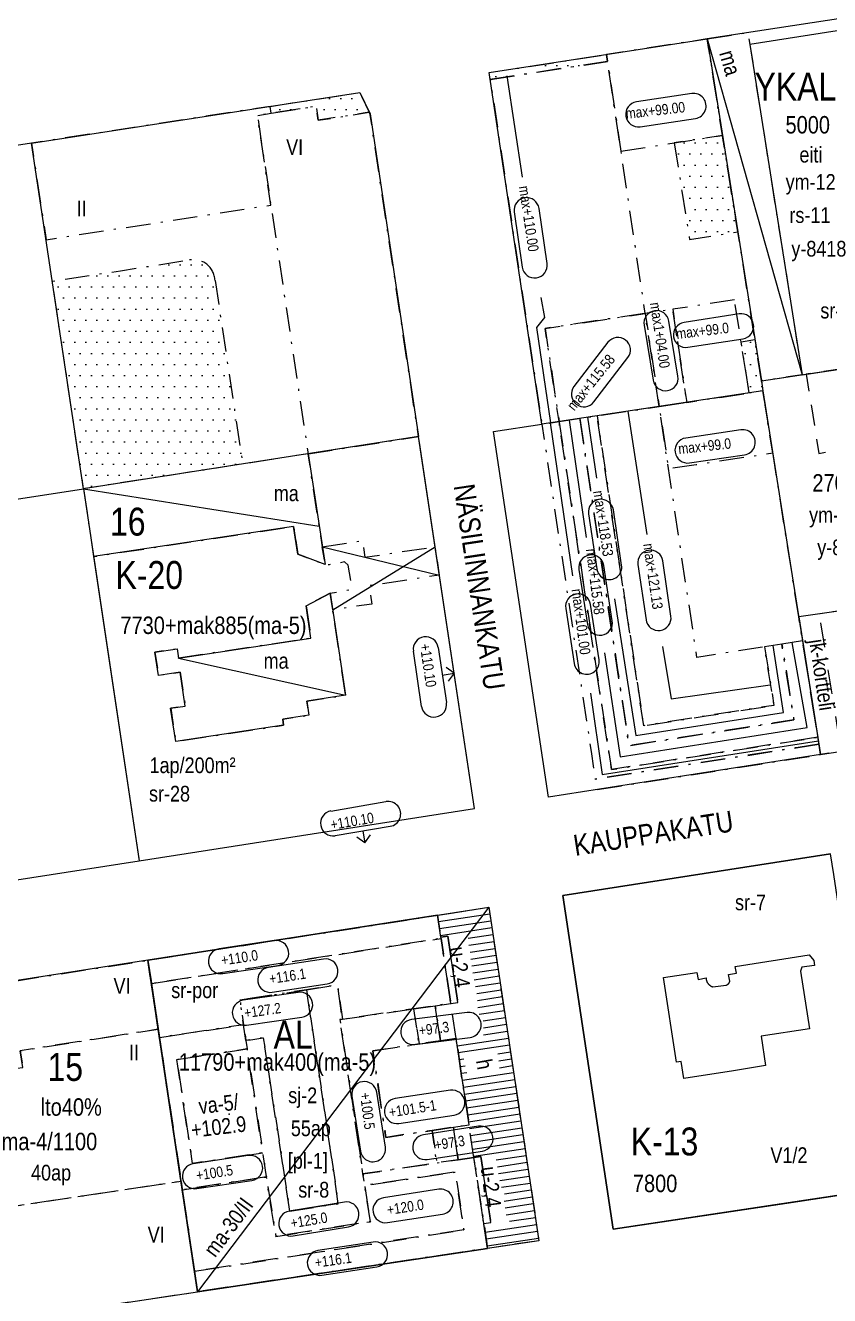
# Model space of a CAD drawing. Header units: metres. Extents: x 24485995 to 24488038, y 6819999 to 6822001.
# Drawn here: x 24486862.1 to 24486977.4, y 6820939.7 to 6821121.8 of the extents above; entities that cross this region are included whole.
import ezdxf

# ---------------------------------------------------------------- set-up
doc = ezdxf.new("R2010")
doc.units = ezdxf.units.M
for name, pattern in [('k10040', [10.3, 3.5, -1.5, 0.3, -1.5, 3.5]), ('k10050', [8, 3, -2, 3]), ('K10271', [0]), ('Osoitus_AK', [0])]:
    doc.linetypes.add(name, pattern=pattern)
for name, color, linetype, lineweight in [('AK_AsemakaavaTeksti_Kadun_puistonnimi', 7, 'Continuous', 0), ('AK_AsemakaavaTeksti_Korttelinumero', 7, 'Continuous', 0), ('AK_Kaavamerkinta_Kayttotarkoitusalue', 7, 'Continuous', 0), ('AK_KayttotarkoitusViiva', 7, 'Continuous', 0), ('AK_LiikennointiTeksti_Autopaikkamerkinta', 7, 'Continuous', 0), ('AK_LiikennointiTeksti_Autopaikkamerkinta_m2', 7, 'Continuous', 0), ('AK_LiikennointiViiva_Polkuviivoitus', 7, 'Continuous', 0), ('AK_MuuAsemakaavaTeksti_Alueenosan_kayttotarkoitus', 7, 'Continuous', 0), ('AK_MuuAsemakaavaTeksti_Erityismaarays', 7, 'Continuous', 0), ('AK_MuuAsemakaavaViiva_alueenosan_raja', 7, 'Continuous', 0), ('AK_MuuAsemakaavaViiva_Merkinnan_Kohdistusnuoli', 7, 'Continuous', 0), ('AK_MuuAsemakaavaViiva_Ohj_alueenosan_raja', 7, 'Continuous', 0), ('AK_RakennusalaTeksti_Kerrosala_tai_luku', 7, 'Continuous', 0), ('AK_RakennusalaTeksti_Rakennusoikeus', 7, 'Continuous', 0), ('AK_RakennusalaViiva_Maanalaisen_tilan_viiva', 7, 'Continuous', 0), ('AK_RakennusalaViiva_Rakennusalan_raja__I_', 7, 'Continuous', 0), ('AK_RakentaminenTeksti_Korkeusmerkinta', 7, 'Continuous', 0), ('AK_RakentaminenTeksti_Korkeusmerkinta_ja_soikio', 7, 'Continuous', 0), ('AK_RakentaminenTeksti_Korkeusmerkinta_ja_soikio_ja_nuoli', 7, 'Continuous', 0), ('AK_RakentaminenTeksti_Rakentamismaarays', 7, 'Continuous', 0), ('AK_RakentaminenViiva_Kulkuaukko', 7, 'Continuous', 0), ('AK_YmparistoAlue_Istutettava_alue', 7, 'Continuous', 0)]:
    doc.layers.add(name, color=color, linetype=linetype, lineweight=lineweight)
doc.styles.add('ArialNarrow', font='ARIALN.TTF')

# ---------------------------------------------------------------- blocks, each defined once
blk = doc.blocks.new('AKP43')
at = {"layer": 'AK_RakentaminenTeksti_Korkeusmerkinta_ja_soikio', "color": 7, "linetype": 'Continuous', "lineweight": 13}
for p, q in [((4, 1.8), (-4, 1.8)), ((-4, -1.8), (4, -1.8))]:
    blk.add_line(p, q, dxfattribs=at)
for centre, start, end in [((-4, 0), 90, 270), ((4, 0), 270, 90)]:
    blk.add_arc(centre, 1.8, start, end, dxfattribs=at)

msp = doc.modelspace()

# ---------------------------------------------------------------- hatches: boundary and pattern name
at = {"layer": 'AK_YmparistoAlue_Istutettava_alue', "linetype": 'Continuous', "lineweight": 0}
h = msp.add_hatch(dxfattribs=at)
h.set_pattern_fill('DOTS', style=0)
h.paths.add_polyline_path([(24486928.6, 6821114.99), (24486945.4, 6821117.58), (24486945.54, 6821116.59), (24486928.74, 6821114)], flags=0)
h = msp.add_hatch(dxfattribs=at)
h.set_pattern_fill('DOTS', style=0)
h.paths.add_polyline_path([(24486897.21, 6821110.15), (24486897.35, 6821109.16), (24486903.77, 6821110.15), (24486904.07, 6821108.16), (24486910.51, 6821109.17), (24486911.41, 6821109.3), (24486910.05, 6821112.13)], flags=0)
h = msp.add_hatch(dxfattribs=at)
h.set_pattern_fill('DOTS', style=0)
h.paths.add_polyline_path([(24486964.2, 6821092.15), (24486962.02, 6821105.98), (24486955.1, 6821104.91), (24486957.29, 6821091.08)], flags=0)
h = msp.add_hatch(dxfattribs=at)
h.set_pattern_fill('DOTS', style=0)
h.paths.add_polyline_path([(24486888.2, 6821087.45), (24486888.12, 6821087.52), (24486888.04, 6821087.58), (24486887.94, 6821087.65), (24486887.85, 6821087.71), (24486887.76, 6821087.76), (24486887.66, 6821087.81), (24486887.57, 6821087.86), (24486887.47, 6821087.91), (24486887.38, 6821087.95), (24486887.28, 6821087.99), (24486887.17, 6821088.02), (24486887.07, 6821088.06), (24486886.96, 6821088.08), (24486886.86, 6821088.11), (24486886.75, 6821088.13), (24486886.65, 6821088.15), (24486886.54, 6821088.16), (24486886.43, 6821088.17), (24486886.32, 6821088.18), (24486886.21, 6821088.18), (24486886.1, 6821088.18), (24486886, 6821088.17), (24486885.89, 6821088.16), (24486885.78, 6821088.15), (24486885.68, 6821088.13), (24486885.57, 6821088.11), (24486865.99, 6821085.09), (24486870.46, 6821055.35), (24486893.26, 6821058.89), (24486889.31, 6821085.19), (24486889.31, 6821085.3), (24486889.3, 6821085.41), (24486889.28, 6821085.52), (24486889.26, 6821085.62), (24486889.25, 6821085.73), (24486889.22, 6821085.83), (24486889.19, 6821085.94), (24486889.16, 6821086.04), (24486889.12, 6821086.14), (24486889.08, 6821086.24), (24486889.04, 6821086.34), (24486889, 6821086.44), (24486888.95, 6821086.54), (24486888.89, 6821086.63), (24486888.84, 6821086.72), (24486888.78, 6821086.81), (24486888.72, 6821086.9), (24486888.65, 6821086.99), (24486888.59, 6821087.07), (24486888.51, 6821087.15), (24486888.44, 6821087.23), (24486888.37, 6821087.31), (24486888.28, 6821087.38)], flags=0)
h = msp.add_hatch(dxfattribs=at)
h.set_pattern_fill('DOTS', style=0)
h.paths.add_polyline_path([(24486967.59, 6821070.81), (24486966.65, 6821076.74), (24486964.67, 6821076.44), (24486964.68, 6821076.43), (24486965.84, 6821069.06), (24486967.81, 6821069.37)], flags=0)

# ---------------------------------------------------------------- linework, layer by layer
at = {"layer": 'AK_KayttotarkoitusViiva', "linetype": 'Continuous', "lineweight": 20, "flags": 128}
for points in [[(24486999.33, 6821125.9), (24486959.83, 6821119.81), (24486967.59, 6821070.81)], [(24486936.13, 6821064.6), (24486928.6, 6821114.99), (24486959.83, 6821119.81)], [(24486863.02, 6821104.87), (24486910.05, 6821112.13), (24486911.52, 6821109.06), (24486918.46, 6821062.81)], [(24486863.02, 6821104.87), (24486821.79, 6821098.51), (24486803.82, 6821095.74), (24486811.26, 6821046.18)], [(24486870.46, 6821055.35), (24486863.02, 6821104.87)], [(24486967.59, 6821070.81), (24487001.56, 6821075.91)], [(24486967.59, 6821070.81), (24486967.81, 6821069.37), (24486976.07, 6821017.25), (24487014.72, 6821023.26)], [(24486967.81, 6821069.37), (24486936.13, 6821064.6)], [(24486929.21, 6821063.56), (24486936.13, 6821064.6)], [(24486918.46, 6821062.81), (24486870.46, 6821055.35)], [(24486918.59, 6821061.96), (24486918.46, 6821062.81)], [(24486976.07, 6821017.25), (24486937.09, 6821011.16), (24486929.21, 6821063.56)], [(24486878.46, 6821002.03), (24486926.46, 6821009.51), (24486918.59, 6821061.96)], [(24486847.8, 6821051.84), (24486870.46, 6821055.35)], [(24486870.46, 6821055.35), (24486878.46, 6821002.03)], [(24486815.45, 6821018.28), (24486819.27, 6820992.82), (24486821.8, 6820993.21), (24486878.46, 6821002.03)], [(24486984.74, 6820955), (24486946.34, 6820949.24), (24486939.13, 6820997.06), (24486977.51, 6821003.03)], [(24486879.69, 6820987.77), (24486928.53, 6820995.36), (24486935.7, 6820947.58), (24486886.81, 6820940.26)], [(24486879.69, 6820987.77), (24486821.8, 6820978.76), (24486821.34, 6820978.69), (24486821.8, 6820975.65), (24486828.41, 6820931.51), (24486886.81, 6820940.26)], [(24486886.81, 6820940.26), (24486879.69, 6820987.77)]]:
    msp.add_lwpolyline(points, dxfattribs=at)
at = {"layer": 'AK_LiikennointiViiva_Polkuviivoitus', "linetype": 'Continuous', "lineweight": 0, "flags": 128}
for points in [[(24486928.68, 6820994.37), (24486921.33, 6820993.27)], [(24486928.83, 6820993.38), (24486921.48, 6820992.28)], [(24486928.98, 6820992.4), (24486921.63, 6820991.29)], [(24486929.13, 6820991.41), (24486925.58, 6820990.88)], [(24486929.28, 6820990.42), (24486925.65, 6820989.88)], [(24486929.42, 6820989.43), (24486925.85, 6820988.89)], [(24486929.57, 6820988.44), (24486925.98, 6820987.9)], [(24486929.72, 6820987.45), (24486926.12, 6820986.91)], [(24486929.87, 6820986.46), (24486926.25, 6820985.92)], [(24486930.02, 6820985.47), (24486926.45, 6820984.94)], [(24486930.17, 6820984.48), (24486926.64, 6820983.96)], [(24486930.31, 6820983.5), (24486926.8, 6820982.97)], [(24486930.46, 6820982.51), (24486926.89, 6820981.97)], [(24486930.61, 6820981.52), (24486926.95, 6820980.97)], [(24486930.76, 6820980.53), (24486927.17, 6820979.99)], [(24486930.91, 6820979.54), (24486927.72, 6820979.06)], [(24486931.05, 6820978.55), (24486927.76, 6820978.06)], [(24486931.2, 6820977.56), (24486927.78, 6820977.05)], [(24486931.35, 6820976.57), (24486924, 6820975.47)], [(24486931.5, 6820975.58), (24486924.15, 6820974.48)], [(24486924.95, 6820973.59), (24486924.3, 6820973.49)], [(24486931.65, 6820974.59), (24486929.83, 6820974.32)], [(24486931.8, 6820973.61), (24486929.95, 6820973.33)], [(24486925.14, 6820972.61), (24486924.45, 6820972.5)], [(24486931.94, 6820972.62), (24486930.04, 6820972.33)], [(24486925.38, 6820971.63), (24486924.59, 6820971.52)], [(24486932.09, 6820971.63), (24486924.74, 6820970.53)], [(24486932.24, 6820970.64), (24486924.89, 6820969.54)], [(24486932.39, 6820969.65), (24486925.04, 6820968.55)], [(24486932.54, 6820968.66), (24486925.19, 6820967.56)], [(24486932.69, 6820967.67), (24486925.34, 6820966.57)], [(24486932.83, 6820966.68), (24486925.48, 6820965.58)], [(24486932.98, 6820965.69), (24486925.63, 6820964.59)], [(24486933.13, 6820964.71), (24486925.78, 6820963.6)], [(24486933.28, 6820963.72), (24486925.93, 6820962.62)], [(24486933.43, 6820962.73), (24486926.08, 6820961.63)], [(24486933.57, 6820961.74), (24486926.23, 6820960.64)], [(24486933.72, 6820960.75), (24486926.37, 6820959.65)], [(24486933.87, 6820959.76), (24486929.59, 6820959.12)], [(24486934.02, 6820958.77), (24486929.78, 6820958.14)], [(24486934.17, 6820957.78), (24486929.94, 6820957.15)], [(24486934.32, 6820956.79), (24486930.13, 6820956.17)], [(24486934.46, 6820955.8), (24486930.37, 6820955.19)], [(24486934.76, 6820953.83), (24486930.72, 6820953.22)], [(24486934.61, 6820954.82), (24486930.77, 6820954.24)], [(24486934.91, 6820952.84), (24486930.88, 6820952.23)], [(24486935.06, 6820951.85), (24486931.04, 6820951.25)], [(24486935.21, 6820950.86), (24486931.51, 6820950.31)], [(24486935.35, 6820949.87), (24486928, 6820948.77)], [(24486935.5, 6820948.88), (24486928.15, 6820947.78)], [(24486935.65, 6820947.89), (24486928.3, 6820946.79)]]:
    msp.add_lwpolyline(points, dxfattribs=at)
at = {"layer": 'AK_MuuAsemakaavaTeksti_Alueenosan_kayttotarkoitus', "linetype": 'Continuous', "lineweight": 0}
msp.add_point((24486891.31, 6820965.71), dxfattribs=at)
at = {"layer": 'AK_MuuAsemakaavaViiva_alueenosan_raja', "linetype": 'k10040', "lineweight": 5, "flags": 128}
for points in [[(24486947.47, 6821103.73), (24486955.1, 6821104.91), (24486962.02, 6821105.98), (24486959.83, 6821119.81), (24486945.4, 6821117.58), (24486945.54, 6821116.59), (24486947.47, 6821103.73)], [(24486959.83, 6821119.81), (24486965.66, 6821120.71), (24486965.92, 6821119.03), (24486973.42, 6821071.69), (24486967.59, 6821070.81), (24486959.83, 6821119.81)], [(24486928.74, 6821114), (24486928.6, 6821114.99), (24486945.4, 6821117.58)], [(24486945.54, 6821116.59), (24486945.4, 6821117.58)], [(24486945.54, 6821116.59), (24486928.74, 6821114), (24486934.13, 6821077.95), (24486936.13, 6821064.6), (24486938.6, 6821064.97), (24486936.61, 6821078.32), (24486950.94, 6821080.48), (24486949.54, 6821089.89), (24486947.47, 6821103.73), (24486945.54, 6821116.59)], [(24486928.74, 6821114), (24486945.54, 6821116.59)], [(24486897.2, 6821110.15), (24486910.05, 6821112.13), (24486911.41, 6821109.3)], [(24486897.35, 6821109.16), (24486897.2, 6821110.15), (24486895.23, 6821109.84), (24486863.02, 6821104.87), (24486865.1, 6821091.03), (24486887.91, 6821094.55), (24486888.21, 6821094.59), (24486897.3, 6821096), (24486895.72, 6821106.55), (24486895.67, 6821106.87), (24486895.38, 6821108.85), (24486897.35, 6821109.16)], [(24486902.64, 6821060.35), (24486918.46, 6821062.81), (24486911.54, 6821108.92), (24486911.52, 6821109.06), (24486911.41, 6821109.3), (24486910.51, 6821109.16), (24486904.08, 6821108.15), (24486903.78, 6821110.15), (24486897.35, 6821109.16), (24486895.38, 6821108.85), (24486895.67, 6821106.87), (24486895.72, 6821106.55), (24486897.3, 6821096), (24486902.64, 6821060.35)], [(24486897.35, 6821109.16), (24486897.2, 6821110.15)], [(24486897.35, 6821109.16), (24486903.78, 6821110.15), (24486904.08, 6821108.15), (24486910.51, 6821109.16), (24486911.41, 6821109.3)], [(24486955.1, 6821104.91), (24486956.19, 6821098), (24486957.29, 6821091.08), (24486960.75, 6821091.62), (24486964.21, 6821092.15), (24486963.71, 6821095.31), (24486962.02, 6821105.98), (24486958.56, 6821105.45), (24486955.1, 6821104.91)], [(24486889.31, 6821085.2), (24486891.29, 6821072.04), (24486893.26, 6821058.89), (24486881.86, 6821057.12), (24486870.46, 6821055.35), (24486866.74, 6821080.11), (24486865.99, 6821085.09), (24486875.78, 6821086.6), (24486885.57, 6821088.12)], [(24486952.94, 6821067.13), (24486956.89, 6821067.72), (24486954.9, 6821081.07), (24486950.94, 6821080.48), (24486952.94, 6821067.13)], [(24486963.73, 6821082.4), (24486954.9, 6821081.07), (24486956.89, 6821067.72), (24486965.84, 6821069.07), (24486964.67, 6821076.42), (24486964.67, 6821076.44), (24486963.73, 6821082.4)], [(24486952.94, 6821067.13), (24486950.94, 6821080.48), (24486936.61, 6821078.32), (24486938.6, 6821064.97), (24486941.57, 6821065.42), (24486944.04, 6821065.79), (24486952.94, 6821067.13)], [(24486965.84, 6821069.07), (24486964.67, 6821076.42), (24486966.65, 6821076.74), (24486967.59, 6821070.81), (24486967.81, 6821069.37), (24486965.84, 6821069.07)], [(24486964.67, 6821076.44), (24486964.67, 6821076.42)], [(24486972.94, 6821037), (24486967.59, 6821070.81), (24486973.42, 6821071.69), (24486987.46, 6821073.79), (24486994.33, 6821074.83), (24486997.6, 6821075.32), (24486998.53, 6821069.09), (24487001.2, 6821069.49), (24487002.3, 6821062.17), (24486999.63, 6821061.77), (24487000.6, 6821055.32), (24487009.7, 6821056.68), (24487011.19, 6821046.73), (24487006.75, 6821046.04), (24487007.42, 6821041.67), (24487006.52, 6821040.41), (24487000.02, 6821039.4), (24486999.41, 6821043.33), (24486998.9, 6821044.05), (24486998.28, 6821044.42), (24486997.18, 6821044.69), (24486996.03, 6821044.92), (24486994.53, 6821045.06), (24486992.09, 6821045), (24486989.86, 6821044.55), (24486988.27, 6821044.05), (24486985.92, 6821042.94), (24486984.77, 6821042.05), (24486984.52, 6821041.47), (24486984.47, 6821040.83), (24486985.05, 6821037.08), (24486979.72, 6821036.25), (24486979.52, 6821037.51), (24486979.25, 6821037.78), (24486978.95, 6821037.84), (24486975.85, 6821037.41), (24486978.98, 6821017.7), (24486976.07, 6821017.25), (24486972.94, 6821037)], [(24486956.89, 6821067.72), (24486952.94, 6821067.13), (24486954.28, 6821058.23), (24486958.23, 6821058.82), (24486967.18, 6821060.17), (24486969.22, 6821060.48), (24486967.81, 6821069.37), (24486965.84, 6821069.07), (24486956.89, 6821067.72)], [(24486952.94, 6821067.13), (24486944.04, 6821065.79), (24486949.45, 6821029.84), (24486950.72, 6821021.39), (24486959.66, 6821022.78), (24486969.38, 6821024.3), (24486968.05, 6821032.7), (24486958.35, 6821031.18), (24486954.28, 6821058.23), (24486952.94, 6821067.13)], [(24486975.68, 6821019.72), (24486972.72, 6821019.25), (24486970.24, 6821018.87), (24486946.11, 6821015.1), (24486945.66, 6821018.05), (24486944.02, 6821028.93), (24486938.6, 6821064.97), (24486936.13, 6821064.6), (24486941.55, 6821028.56), (24486943.19, 6821017.68), (24486943.64, 6821014.72), (24486943.79, 6821013.73), (24486972.87, 6821018.27), (24486975.83, 6821018.73), (24486975.68, 6821019.72)], [(24486973.49, 6821033.54), (24486973.48, 6821033.54), (24486970.52, 6821033.08), (24486972.24, 6821022.22), (24486948.62, 6821018.53), (24486948.25, 6821021), (24486946.99, 6821029.38), (24486941.57, 6821065.42), (24486938.6, 6821064.97), (24486944.02, 6821028.93), (24486945.66, 6821018.05), (24486946.11, 6821015.1), (24486970.24, 6821018.87), (24486972.72, 6821019.25), (24486975.68, 6821019.72), (24486973.49, 6821033.54)], [(24486968.05, 6821032.7), (24486969.38, 6821024.3), (24486959.66, 6821022.78), (24486950.72, 6821021.39), (24486949.45, 6821029.84), (24486944.04, 6821065.79), (24486941.57, 6821065.42), (24486946.99, 6821029.38), (24486948.25, 6821021), (24486948.62, 6821018.53), (24486972.24, 6821022.22), (24486970.52, 6821033.08), (24486968.05, 6821032.7)], [(24486870.46, 6821055.35), (24486871.91, 6821045.63), (24486886.24, 6821047.78), (24486900.56, 6821049.93), (24486900.86, 6821047.95), (24486901.16, 6821045.96), (24486903.11, 6821045.24), (24486905.07, 6821044.51), (24486903.86, 6821052.43), (24486902.64, 6821060.35), (24486894.46, 6821059.08), (24486893.26, 6821058.89), (24486870.46, 6821055.35)], [(24486870.46, 6821055.35), (24486870.46, 6821055.35)], [(24486900.56, 6821049.93), (24486901.16, 6821045.96)], [(24486904.68, 6821047.03), (24486910.42, 6821047.89), (24486910.78, 6821045.53), (24486920.83, 6821047.04), (24486921.44, 6821042.96), (24486911.37, 6821041.44), (24486911.76, 6821038.82), (24486906.18, 6821037.98), (24486905.82, 6821040.39), (24486908.53, 6821040.85), (24486908.73, 6821041.11), (24486908.86, 6821041.53), (24486908.38, 6821044.41), (24486907.88, 6821044.85), (24486905.68, 6821044.45), (24486905.09, 6821044.37), (24486905.07, 6821044.51), (24486904.68, 6821047.03)], [(24486902.36, 6821038.55), (24486903.05, 6821033.93), (24486884.08, 6821031.08), (24486883.88, 6821032.4), (24486880.7, 6821031.92), (24486881.2, 6821028.6), (24486884.31, 6821029.06), (24486885.04, 6821024.2), (24486882.96, 6821023.88), (24486883.67, 6821019.13), (24486899.14, 6821021.45), (24486899.01, 6821022.33), (24486902.77, 6821022.9), (24486902.47, 6821024.92), (24486908.01, 6821025.75), (24486905.82, 6821040.39), (24486902.36, 6821038.55)], [(24486973.49, 6821033.54), (24486973.48, 6821033.54)], [(24486975.83, 6821018.73), (24486972.87, 6821018.27), (24486943.79, 6821013.73), (24486944.01, 6821012.24), (24486973.1, 6821016.78), (24486976.07, 6821017.25), (24486975.83, 6821018.73)], [(24486879.69, 6820987.77), (24486928.53, 6820995.36), (24486935.7, 6820947.58), (24486886.81, 6820940.26), (24486879.69, 6820987.77)], [(24486879.69, 6820987.77), (24486921.19, 6820994.22), (24486921.66, 6820991.08), (24486921.69, 6820990.9), (24486880.19, 6820984.43), (24486879.69, 6820987.77)], [(24486921.19, 6820994.22), (24486928.53, 6820995.36)], [(24486921.66, 6820991.08), (24486921.19, 6820994.22)], [(24486928.53, 6820995.36), (24486935.7, 6820947.58)], [(24486880.19, 6820984.43), (24486921.69, 6820990.9), (24486923.08, 6820981.59), (24486920.86, 6820981.26), (24486917.79, 6820980.81), (24486907.56, 6820979.31), (24486906.85, 6820984.24), (24486902.43, 6820983.55), (24486892.88, 6820982.08), (24486893.39, 6820978.53), (24486881.35, 6820976.7), (24486880.19, 6820984.43)], [(24486921.66, 6820991.08), (24486922.65, 6820991.23), (24486924.07, 6820981.74), (24486923.08, 6820981.59), (24486921.69, 6820990.9), (24486921.66, 6820991.08)], [(24486921.69, 6820990.9), (24486921.66, 6820991.08)], [(24486923.08, 6820981.59), (24486921.69, 6820990.9)], [(24486824.53, 6820957.42), (24486821.34, 6820978.69), (24486879.69, 6820987.77), (24486881.17, 6820977.88), (24486861.41, 6820974.8), (24486861.77, 6820972.41), (24486854.23, 6820971.25), (24486835.91, 6820968.45), (24486836.35, 6820965.37), (24486837.29, 6820965.48), (24486838.1, 6820960.22), (24486829.66, 6820959.15), (24486825.96, 6820957.61), (24486824.53, 6820957.42)], [(24486879.69, 6820987.77), (24486880.14, 6820984.8)], [(24486880.14, 6820984.8), (24486880.55, 6820982.04)], [(24486892.88, 6820982.08), (24486902.43, 6820983.55), (24486906.97, 6820952.88), (24486900.03, 6820951.81), (24486896.22, 6820976.66), (24486893.73, 6820976.28), (24486893.39, 6820978.53), (24486892.88, 6820982.08)], [(24486902.43, 6820983.55), (24486906.85, 6820984.24), (24486907.56, 6820979.31), (24486907.21, 6820979.26), (24486910.5, 6820957.16), (24486910.74, 6820955.49), (24486911.57, 6820950.3), (24486898.02, 6820948.19), (24486896.67, 6820956.72), (24486896.15, 6820960.18), (24486893.91, 6820975.07), (24486893.73, 6820976.28), (24486896.22, 6820976.66), (24486900.03, 6820951.81), (24486906.97, 6820952.88), (24486902.43, 6820983.55)], [(24486880.55, 6820982.04), (24486881.17, 6820977.88)], [(24486917.79, 6820980.81), (24486920.86, 6820981.26), (24486921.61, 6820976.22), (24486918.55, 6820975.77), (24486917.79, 6820980.81)], [(24486923.84, 6820976.55), (24486923.08, 6820981.59)], [(24486907.21, 6820979.26), (24486907.56, 6820979.31), (24486917.79, 6820980.81), (24486918.55, 6820975.77), (24486911.92, 6820974.79), (24486913.77, 6820962.39), (24486920.4, 6820963.38), (24486921.09, 6820958.73), (24486910.5, 6820957.16), (24486907.21, 6820979.26)], [(24486854.23, 6820971.25), (24486861.77, 6820972.41), (24486861.41, 6820974.8), (24486881.17, 6820977.88), (24486881.35, 6820976.7), (24486884.44, 6820956.08), (24486857.19, 6820951.99), (24486854.23, 6820971.25)], [(24486881.32, 6820976.89), (24486881.17, 6820977.88)], [(24486881.35, 6820976.7), (24486893.39, 6820978.53), (24486893.73, 6820976.28), (24486893.91, 6820975.07), (24486883.84, 6820973.54), (24486886.08, 6820958.65), (24486896.15, 6820960.18), (24486896.67, 6820956.72), (24486884.62, 6820954.89), (24486881.35, 6820976.7)], [(24486884.44, 6820956.08), (24486882.25, 6820970.67), (24486881.54, 6820975.4), (24486881.32, 6820976.89)], [(24486911.92, 6820974.79), (24486918.55, 6820975.77), (24486921.61, 6820976.22), (24486923.84, 6820976.55), (24486925.7, 6820964.17), (24486923.46, 6820963.84), (24486920.4, 6820963.38), (24486913.77, 6820962.39), (24486911.92, 6820974.79)], [(24486925.7, 6820964.17), (24486923.84, 6820976.55)], [(24486883.84, 6820973.54), (24486893.91, 6820975.07), (24486896.15, 6820960.18), (24486886.08, 6820958.65), (24486883.84, 6820973.54)], [(24486920.4, 6820963.38), (24486923.46, 6820963.84), (24486924.16, 6820959.19), (24486921.09, 6820958.73), (24486920.4, 6820963.38)], [(24486926.39, 6820959.52), (24486925.7, 6820964.17)], [(24486886.37, 6820943.19), (24486924.97, 6820949.14), (24486923.74, 6820957.42), (24486910.74, 6820955.49), (24486910.5, 6820957.16), (24486921.09, 6820958.73), (24486924.16, 6820959.19), (24486926.39, 6820959.52), (24486927.82, 6820950.03), (24486928.35, 6820946.48), (24486886.81, 6820940.26), (24486886.37, 6820943.19)], [(24486926.39, 6820959.52), (24486927.38, 6820959.67), (24486928.8, 6820950.18), (24486927.82, 6820950.03), (24486926.39, 6820959.52)], [(24486927.82, 6820950.03), (24486926.39, 6820959.52)], [(24486884.62, 6820954.89), (24486896.67, 6820956.72), (24486898.02, 6820948.19), (24486911.57, 6820950.3), (24486910.74, 6820955.49), (24486923.74, 6820957.42), (24486924.97, 6820949.14), (24486886.37, 6820943.19), (24486884.62, 6820954.89)], [(24486825.11, 6820953.57), (24486828.41, 6820931.51), (24486886.81, 6820940.26), (24486884.44, 6820956.08), (24486857.19, 6820951.99), (24486842.7, 6820949.81), (24486842.97, 6820947.88), (24486840.05, 6820947.43), (24486838.99, 6820954.37), (24486831.07, 6820953.17), (24486826.67, 6820953.79), (24486825.11, 6820953.57)], [(24486884.44, 6820956.08), (24486884.55, 6820955.34)], [(24486884.55, 6820955.34), (24486884.7, 6820954.35)], [(24486884.7, 6820954.35), (24486886.37, 6820943.23)], [(24486928.35, 6820946.48), (24486927.82, 6820950.03)], [(24486935.7, 6820947.58), (24486928.35, 6820946.48)], [(24486886.37, 6820943.23), (24486886.81, 6820940.26)]]:
    msp.add_lwpolyline(points, dxfattribs=at)
at = {"layer": 'AK_MuuAsemakaavaViiva_alueenosan_raja', "linetype": 'k10040', "lineweight": 5}
msp.add_arc((24486886.2, 6821085.07), 3.11, 2.3634, 101.7049, dxfattribs=at)
at = {"layer": 'AK_MuuAsemakaavaViiva_Merkinnan_Kohdistusnuoli', "linetype": 'Osoitus_AK', "lineweight": 5, "flags": 128}
for points in [[(24486933.38, 6821100), (24486931.17, 6821114.54)], [(24486935.98, 6821082.75), (24486936.49, 6821079.89), (24486935.35, 6821078.47), (24486937.37, 6821064.78)], [(24486951.22, 6821048.79), (24486948.49, 6821066.46)], [(24486940.58, 6821042.88), (24486937.37, 6821064.78)], [(24486942.53, 6821048.37), (24486940.09, 6821065.19)], [(24486943.99, 6821056.87), (24486942.71, 6821065.59)], [(24486946.52, 6821039.56), (24486949.62, 6821019.97), (24486970.76, 6821023.27), (24486969.29, 6821032.89)], [(24486945.11, 6821031.81), (24486947.33, 6821016.94), (24486974.13, 6821021.11), (24486972, 6821033.31)], [(24486953.43, 6821032.76), (24486954.65, 6821025.23), (24486968.85, 6821027.26)], [(24486943.09, 6821026.03), (24486944.75, 6821014.38)], [(24486944.75, 6821014.38), (24486975.75, 6821019.22)]]:
    msp.add_lwpolyline(points, dxfattribs=at)
at = {"layer": 'AK_MuuAsemakaavaViiva_Ohj_alueenosan_raja', "linetype": 'k10050', "lineweight": 5, "flags": 128}
msp.add_lwpolyline([(24486994.33, 6821074.83), (24486987.46, 6821073.79), (24486974.02, 6821071.78), (24486975.82, 6821060.42), (24486996.01, 6821063.6), (24486994.33, 6821074.83)], dxfattribs=at)
at = {"layer": 'AK_RakennusalaViiva_Maanalaisen_tilan_viiva', "linetype": 'Continuous', "lineweight": 5, "flags": 128}
for points in [[(24486959.83, 6821119.81), (24486973.42, 6821071.69)], [(24486870.46, 6821055.35), (24486904.23, 6821049.96)], [(24486884.08, 6821031.08), (24486908.01, 6821025.75)], [(24486928.53, 6820995.36), (24486886.81, 6820940.26)]]:
    msp.add_lwpolyline(points, dxfattribs=at)
at = {"layer": 'AK_RakennusalaViiva_Rakennusalan_raja__I_', "linetype": 'K10271', "lineweight": 9, "flags": 128}
for points in [[(24486987.46, 6821073.79), (24486984.73, 6821091.08), (24486980.79, 6821115.96), (24486979.96, 6821121.19), (24486965.92, 6821119.03), (24486973.42, 6821071.69), (24486987.46, 6821073.79)], [(24486900.56, 6821049.93), (24486871.91, 6821045.63), (24486878.46, 6821002.03), (24486926.46, 6821009.51), (24486918.46, 6821062.81), (24486902.64, 6821060.35), (24486905.07, 6821044.51), (24486901.16, 6821045.96), (24486900.56, 6821049.93)], [(24486978.95, 6821037.84), (24486972.94, 6821037), (24486976.07, 6821017.25), (24487014.72, 6821023.26), (24487011.19, 6821046.73), (24487006.75, 6821046.04), (24487007.42, 6821041.67), (24487006.52, 6821040.41), (24487000.02, 6821039.4), (24486999.41, 6821043.33), (24486998.9, 6821044.05), (24486998.28, 6821044.42), (24486997.18, 6821044.69), (24486996.03, 6821044.92), (24486994.53, 6821045.06), (24486992.09, 6821045), (24486989.86, 6821044.55), (24486988.27, 6821044.05), (24486985.92, 6821042.94), (24486984.77, 6821042.05), (24486984.52, 6821041.47), (24486984.47, 6821040.83), (24486985.05, 6821037.08), (24486979.72, 6821036.25), (24486979.52, 6821037.51), (24486979.25, 6821037.78), (24486978.95, 6821037.84)], [(24486903.05, 6821033.93), (24486902.36, 6821038.55), (24486905.82, 6821040.39), (24486908.01, 6821025.75), (24486902.47, 6821024.92), (24486902.77, 6821022.9), (24486899.01, 6821022.33), (24486899.14, 6821021.45), (24486883.67, 6821019.13), (24486882.95, 6821023.88), (24486885.04, 6821024.2), (24486884.31, 6821029.06), (24486881.2, 6821028.59), (24486880.7, 6821031.92), (24486883.88, 6821032.4), (24486884.08, 6821031.08), (24486903.05, 6821033.93)], [(24486977.95, 6821000.07), (24486977.51, 6821003.03), (24486939.13, 6820997.06), (24486946.34, 6820949.23), (24486971.25, 6820952.97), (24486978.17, 6820954.01), (24486984.74, 6820955), (24486984.37, 6820957.47), (24486982.58, 6820969.34), (24486979.59, 6820989.19), (24486977.95, 6821000.07)], [(24486879.69, 6820987.77), (24486880.19, 6820984.43), (24486881.35, 6820976.7), (24486884.62, 6820954.89), (24486886.37, 6820943.19), (24486886.81, 6820940.26), (24486928.35, 6820946.48), (24486927.82, 6820950.03), (24486928.8, 6820950.18), (24486927.38, 6820959.67), (24486926.39, 6820959.52), (24486924.16, 6820959.19), (24486923.46, 6820963.84), (24486925.7, 6820964.17), (24486923.84, 6820976.55), (24486921.61, 6820976.22), (24486920.86, 6820981.26), (24486923.08, 6820981.59), (24486924.07, 6820981.74), (24486922.65, 6820991.23), (24486921.66, 6820991.08), (24486921.19, 6820994.22), (24486879.69, 6820987.77)], [(24486960.62, 6820983.95), (24486962.53, 6820984.21), (24486962.55, 6820984.22), (24486962.57, 6820984.22), (24486962.6, 6820984.23), (24486962.62, 6820984.24), (24486962.64, 6820984.25), (24486962.67, 6820984.26), (24486962.69, 6820984.27), (24486962.71, 6820984.29), (24486962.73, 6820984.3), (24486962.75, 6820984.31), (24486962.77, 6820984.33), (24486962.79, 6820984.34), (24486962.81, 6820984.36), (24486962.83, 6820984.38), (24486962.85, 6820984.39), (24486962.87, 6820984.41), (24486962.88, 6820984.43), (24486962.9, 6820984.45), (24486962.92, 6820984.47), (24486962.93, 6820984.49), (24486962.95, 6820984.51), (24486962.96, 6820984.53), (24486962.97, 6820984.55), (24486962.98, 6820984.57), (24486963, 6820984.6), (24486963.01, 6820984.62), (24486963.02, 6820984.64), (24486963.03, 6820984.67), (24486963.03, 6820984.69), (24486963.04, 6820984.71), (24486963.05, 6820984.74), (24486963.05, 6820984.76), (24486963.06, 6820984.79), (24486962.89, 6820985.71), (24486964.01, 6820985.92), (24486963.85, 6820986.88), (24486974.42, 6820988.53), (24486975.1, 6820987.73), (24486975.19, 6820987.04), (24486973.39, 6820986.78), (24486973.18, 6820986.2), (24486974.46, 6820977.93), (24486967.54, 6820976.88), (24486968.19, 6820972.68), (24486963.58, 6820971.94), (24486956.49, 6820970.81), (24486956.1, 6820973.26), (24486955.42, 6820973.15), (24486953.55, 6820985.29), (24486958.35, 6820986.02), (24486958.51, 6820985.03), (24486959.65, 6820985.26), (24486959.65, 6820985.21), (24486959.66, 6820985.16), (24486959.66, 6820985.11), (24486959.67, 6820985.06), (24486959.68, 6820985.01), (24486959.69, 6820984.96), (24486959.7, 6820984.91), (24486959.72, 6820984.87), (24486959.73, 6820984.82), (24486959.75, 6820984.77), (24486959.77, 6820984.73), (24486959.79, 6820984.68), (24486959.81, 6820984.64), (24486959.84, 6820984.6), (24486959.86, 6820984.55), (24486959.89, 6820984.51), (24486959.92, 6820984.47), (24486959.95, 6820984.43), (24486959.98, 6820984.39), (24486960.01, 6820984.36), (24486960.04, 6820984.32), (24486960.08, 6820984.28), (24486960.11, 6820984.25), (24486960.15, 6820984.22), (24486960.19, 6820984.19), (24486960.23, 6820984.16), (24486960.27, 6820984.13), (24486960.31, 6820984.1), (24486960.35, 6820984.08), (24486960.39, 6820984.05), (24486960.44, 6820984.03), (24486960.48, 6820984.01), (24486960.53, 6820983.99), (24486960.57, 6820983.97), (24486960.62, 6820983.95)], [(24486821.34, 6820978.69), (24486828.41, 6820931.51), (24486886.81, 6820940.26), (24486879.69, 6820987.77), (24486821.34, 6820978.69)]]:
    msp.add_lwpolyline(points, dxfattribs=at)
at = {"layer": 'AK_RakentaminenTeksti_Korkeusmerkinta_ja_soikio_ja_nuoli', "linetype": 'Continuous', "lineweight": 5, "flags": 128}
for points in [[(24486918.9, 6821024.15), (24486917.72, 6821032.07)], [(24486921.28, 6821032.6), (24486922.46, 6821024.69)], [(24486921.87, 6821028.64), (24486923.55, 6821028.9)], [(24486923.55, 6821028.9), (24486922.41, 6821029.74)], [(24486923.55, 6821028.9), (24486922.71, 6821027.76)]]:
    msp.add_lwpolyline(points, dxfattribs=at)
at = {"layer": 'AK_RakentaminenTeksti_Korkeusmerkinta_ja_soikio_ja_nuoli', "linetype": 'Continuous', "lineweight": 5, "elevation": 0, "flags": 128}
for points in [[(24486905.92, 6821009.16), (24486913.8, 6821010.51)], [(24486914.41, 6821006.96), (24486906.53, 6821005.61)], [(24486910.76, 6821004.61), (24486909.6, 6821005.43)], [(24486910.47, 6821006.29), (24486910.76, 6821004.61)], [(24486910.76, 6821004.61), (24486911.57, 6821005.77)]]:
    msp.add_lwpolyline(points, dxfattribs=at)
at = {"layer": 'AK_RakentaminenTeksti_Korkeusmerkinta_ja_soikio_ja_nuoli', "linetype": 'Continuous', "lineweight": 5}
for centre, start, end in [((24486919.5, 6821032.33), 8.5265, 188.5265), ((24486920.68, 6821024.42), 188.5265, 8.5265), ((24486914.11, 6821008.74, 0), 279.7317, 99.7317), ((24486906.22, 6821007.39, 0), 99.7317, 279.7317)]:
    msp.add_arc(centre, 1.8, start, end, dxfattribs=at)
at = {"layer": 'AK_RakentaminenViiva_Kulkuaukko', "linetype": 'Continuous', "lineweight": 5, "flags": 128}
for points in [[(24486904.68, 6821047.03), (24486921.44, 6821042.96)], [(24486906.18, 6821037.98), (24486920.83, 6821047.04)]]:
    msp.add_lwpolyline(points, dxfattribs=at)

# ---------------------------------------------------------------- block references
at = {"layer": 'AK_RakentaminenTeksti_Korkeusmerkinta_ja_soikio', "color": 7, "lineweight": 5}
for p, rotation in [((24486953.91, 6821109.61), 8.560889571154545), ((24486934.52, 6821091.31), 98.2971449698087), ((24486953.21, 6821075.13), 99.36650995698076), ((24486960.73, 6821078.01), 8.85795876361494), ((24486944.6, 6821072.06), 52.50734666691923), ((24486960.96, 6821061.42), 8.440365275505675), ((24486945.19, 6821048.08), 98.56088957121429), ((24486952.26, 6821040.78), 98.31027716745511), ((24486943.83, 6821040.11), 98.74616226260527), ((24486941.94, 6821034.52), 98.81522102329444), ((24486894.11, 6820988.22), 8.42022428782895), ((24486901.17, 6820985.57), 8.609077305095292), ((24486897.54, 6820980.82), 8.229035367202671), ((24486921.67, 6820978), 7.288992328560675), ((24486911.31, 6820964.64), 278.9019700969335), ((24486919.34, 6820966.76), 8.543232668659378), ((24486923.39, 6820961.6), 8.739975391702371), ((24486890.38, 6820957.42), 8.49734869574598), ((24486917.68, 6820952.56), 8.688959061726347), ((24486904.18, 6820950.69), 9.222920634594065), ((24486908.28, 6820945.01), 8.635792484217324)]:
    msp.add_blockref('AKP43', p, dxfattribs=dict(at, rotation=rotation))

# ---------------------------------------------------------------- texts
at = {"layer": 'AK_AsemakaavaTeksti_Kadun_puistonnimi', "linetype": 'Continuous', "lineweight": 5, "style": 'ArialNarrow'}
for s, rotation, p in [('NÄSILINNANKATU', 278.5311, (24486923.48, 6821055.78)), ('KAUPPAKATU', 8.8443, (24486940.92, 6821002.72))]:
    msp.add_text(s, height=3, rotation=rotation, dxfattribs=at).set_placement(p)
at = {"layer": 'AK_AsemakaavaTeksti_Korttelinumero', "linetype": 'Continuous', "lineweight": 5, "style": 'ArialNarrow'}
for s, p in [('16', (24486874.26, 6821048.63)), ('15', (24486865.3, 6820970.48))]:
    msp.add_text(s, height=4, dxfattribs=at).set_placement(p)
at = {"layer": 'AK_Kaavamerkinta_Kayttotarkoitusalue', "linetype": 'Continuous', "lineweight": 0, "style": 'ArialNarrow'}
for s, p in [('YKAL-2', (24486966.6, 6821110.98)), ('K-20', (24486875.05, 6821040.99)), ('AL', (24486897.7, 6820975.1)), ('K-13', (24486948.87, 6820959.8))]:
    msp.add_text(s, height=4, dxfattribs=at).set_placement(p)
at = {"layer": 'AK_LiikennointiTeksti_Autopaikkamerkinta', "linetype": 'Continuous', "lineweight": 0, "style": 'ArialNarrow'}
msp.add_text('55ap', height=2.25, dxfattribs=at).set_placement((24486900.17, 6820962.56))
at = {"layer": 'AK_LiikennointiTeksti_Autopaikkamerkinta_m2', "linetype": 'Continuous', "lineweight": 0, "style": 'ArialNarrow'}
for s, p in [('1ap/200m²', (24486879.93, 6821014.59)), ('40ap', (24486862.95, 6820956.21))]:
    msp.add_text(s, height=2.25, dxfattribs=at).set_placement(p)
at = {"layer": 'AK_MuuAsemakaavaTeksti_Alueenosan_kayttotarkoitus', "linetype": 'Continuous', "lineweight": 0, "style": 'ArialNarrow'}
for s, rotation, p in [('ma', 286.1719, (24486961.52, 6821117.79)), ('jk-kortteli', 278.4141, (24486974.41, 6821033.63)), ('u-2,4', 277.5857, (24486922.88, 6820989.56)), ('h', 280.015, (24486926.68, 6820973.38)), ('va-5/', 6.8352, (24486887.1, 6820965.71)), ('+102.9', 6.8352, (24486886.01, 6820962.31)), ('u-2,4', 277.13, (24486927.38, 6820958.07)), ('ma-30/II', 53.6358, (24486889.32, 6820945.06))]:
    msp.add_text(s, height=2.25, rotation=rotation, dxfattribs=at).set_placement(p)
for s, p in [('sr-7', (24486976.03, 6821079.75)), ('ma', (24486897.73, 6821053.57)), ('ma', (24486896.27, 6821029.56)), ('sr-por', (24486883.03, 6820982.35))]:
    msp.add_text(s, height=2.25, dxfattribs=at).set_placement(p)
at = {"layer": 'AK_MuuAsemakaavaTeksti_Erityismaarays', "linetype": 'Continuous', "lineweight": 0, "style": 'ArialNarrow'}
for s, p in [('rs-11', (24486971.6, 6821093.44)), ('y-8418', (24486971.88, 6821088.62)), ('y-8418', (24486975.59, 6821045.82)), ('sr-28', (24486879.85, 6821010.52)), ('sr-7', (24486963.81, 6820994.94)), ('sj-2', (24486899.79, 6820967.29)), ('sr-8', (24486901.23, 6820953.76))]:
    msp.add_text(s, height=2.25, dxfattribs=at).set_placement(p)
at = {"layer": 'AK_RakennusalaTeksti_Kerrosala_tai_luku', "linetype": 'Continuous', "lineweight": 0, "style": 'ArialNarrow'}
for s, p in [('VI', (24486899.5, 6821103.19)), ('eiti', (24486973.03, 6821102.1)), ('II', (24486869.49, 6821094.38)), ('VI', (24486874.77, 6820982.97)), ('II', (24486877, 6820973.44)), ('V1/2', (24486968.88, 6820958.71)), ('VI', (24486879.66, 6820947.32))]:
    msp.add_text(s, height=2.25, dxfattribs=at).set_placement(p)
at = {"layer": 'AK_RakennusalaTeksti_Rakennusoikeus', "linetype": 'Continuous', "lineweight": 0, "style": 'ArialNarrow'}
for s, p in [('5000', (24486971.04, 6821106.26)), ('2700+säi', (24486974.89, 6821054.94)), ('7730+mak885(ma-5)', (24486875.75, 6821034.53)), ('11790+mak400(ma-5)', (24486884.13, 6820971.94)), ('lto40%', (24486864.33, 6820965.49)), ('ma-4/1100', (24486858.74, 6820960.55)), ('7800', (24486949.17, 6820954.54))]:
    msp.add_text(s, height=2.5, dxfattribs=at).set_placement(p)
at = {"layer": 'AK_RakentaminenTeksti_Korkeusmerkinta', "linetype": 'Continuous', "lineweight": 0, "style": 'ArialNarrow'}
for s, rotation, p in [('max+99.00', 6.586, (24486948.23, 6821108.35)), ('max+110.00', 278.5025, (24486932.82, 6821098.64)), ('max1+04.00', 278.5082, (24486951.62, 6821081.95)), ('max+99.0', 6.8613, (24486955.47, 6821076.79)), ('max+115.58', 51.1946, (24486940.77, 6821066.42)), ('max+99.0', 6.2688, (24486955.76, 6821060.3)), ('max+118.53', 278.5598, (24486943.49, 6821054.97)), ('max+115.58', 277.0693, (24486942.45, 6821046.67)), ('max+121.13', 278.2869, (24486950.64, 6821047.4)), ('max+101.00', 277.4651, (24486940.39, 6821040.91)), ('+110.10', 278.5369, (24486918.63, 6821033.01)), ('+110.10', 9.7421, (24486906, 6821006.44, 0)), ('+110.0', 8.4982, (24486890.31, 6820987.01)), ('+116.1', 8.609, (24486897.19, 6820984.36)), ('+127.2', 8.229, (24486893.6, 6820979.46)), ('+97.3', 7.5946, (24486918.62, 6820976.94)), ('+100.5', 277.4217, (24486910.06, 6820968.71)), ('+101.5-1', 8.8744, (24486914.36, 6820965.24)), ('+97.3', 8.74, (24486920.89, 6820960.54)), ('+100.5', 8.9707, (24486886.73, 6820956.18)), ('+120.0', 8.689, (24486914.07, 6820951.25)), ('+125.0', 9.223, (24486900.27, 6820949.35)), ('+116.1', 8.1067, (24486903.73, 6820943.69))]:
    msp.add_text(s, height=1.5, rotation=rotation, dxfattribs=at).set_placement(p)
at = {"layer": 'AK_RakentaminenTeksti_Rakentamismaarays', "linetype": 'Continuous', "lineweight": 0, "style": 'ArialNarrow'}
for s, p in [('ym-12', (24486971.06, 6821098.19)), ('ym-12', (24486974.42, 6821050.47)), ('[pl-1]', (24486899.74, 6820957.9))]:
    msp.add_text(s, height=2.25, dxfattribs=at).set_placement(p)

doc.saveas('drawing.dxf')
